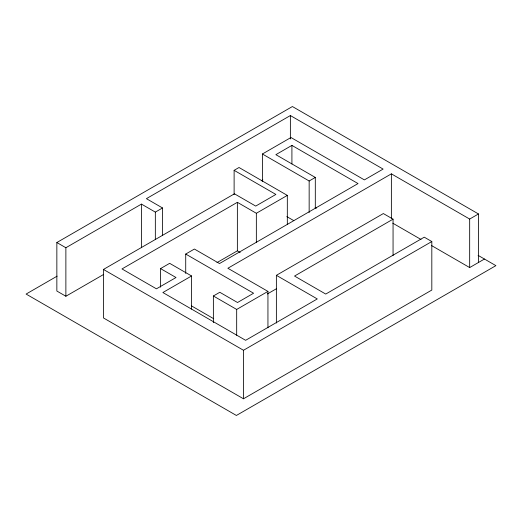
<?xml version="1.0" encoding="UTF-8"?>
<svg xmlns="http://www.w3.org/2000/svg" width="522" height="522" viewBox="0 0 522 522"><rect width="100%" height="100%" fill="white"/><g stroke="black" fill="none" stroke-linecap="round" stroke-linejoin="round"><path stroke-width="0.78" d="M103.317 274.631L65.876 296.248L56.852 291.035L56.852 242.528L292.405 106.534L478.485 213.961L478.485 262.475M262.403 181.486L262.403 153.997L290.963 137.508L364.389 179.901L383.115 169.082L290.376 115.545L146.408 198.66L162.525 207.965L162.525 235.455M56.852 242.528L65.876 247.735L141.455 204.102L155.341 212.115L162.525 207.965M234.117 194.582L234.117 170.329L239.011 167.503L287.322 195.398L287.322 224.499M57.126 276.145L26.1 294.062L236.388 415.466L495.9 265.646L478.106 255.369M185.721 273.456L185.721 254.051L194.399 249.046L219.508 263.545L358.033 183.568L291.915 145.397L275.864 154.662L315.308 177.434L315.308 208.161M393.059 255.552L393.059 219.162L294.532 276.053L325.735 294.062L424.262 237.177L431.818 241.542L431.818 290.056L243.487 398.788L103.46 317.944L103.46 269.437L234.45 193.812L255.708 206.086L275.884 194.438L234.117 170.329M261.444 180.762L262.853 179.946M287.322 195.398L256.348 213.276L237.366 202.321L121.985 268.934L156.437 288.823L176.012 277.521L160.541 268.589L160.541 287.185M262.403 153.997L309.154 180.99L315.308 177.434M160.541 268.589L169.657 263.329L191.561 275.975L191.561 309.128M191.561 275.975L162.871 292.535L245.627 340.311L317.285 298.943L276.373 275.322L276.373 323.027M216.963 262.612L237.366 250.828L240.179 252.452M478.485 213.961L469.669 219.057L391.376 173.852L227.86 268.262L267.943 291.4L267.943 327.783M213.374 322.674L213.374 295.987L219.801 292.281L237.523 302.512L253.588 293.233L185.721 254.051M276.373 275.322L383.35 213.557L393.059 219.162M213.374 295.987L236.681 309.448L267.943 291.4M267.329 293.984L276.49 288.692M103.46 269.437L243.487 350.275L431.818 241.542M431.583 245.581L469.669 267.571L484.455 259.036M392.785 223.181L421 239.468M315.125 207.312L316.534 208.121M286.826 216.61L293.801 220.636M191.32 305.794L213.707 318.72M469.669 219.057L469.669 267.571M391.376 173.852L391.376 218.327M309.154 180.99L309.154 212.519M291.915 145.397L291.915 163.993M290.376 115.545L290.376 138.989M256.348 213.276L256.348 242.384M243.487 350.275L243.487 398.788M237.366 202.321L237.366 250.828M236.681 309.448L236.681 335.32M155.341 212.115L155.341 239.605M141.455 204.102L141.455 247.761M65.876 247.735L65.876 296.248"/></g></svg>
